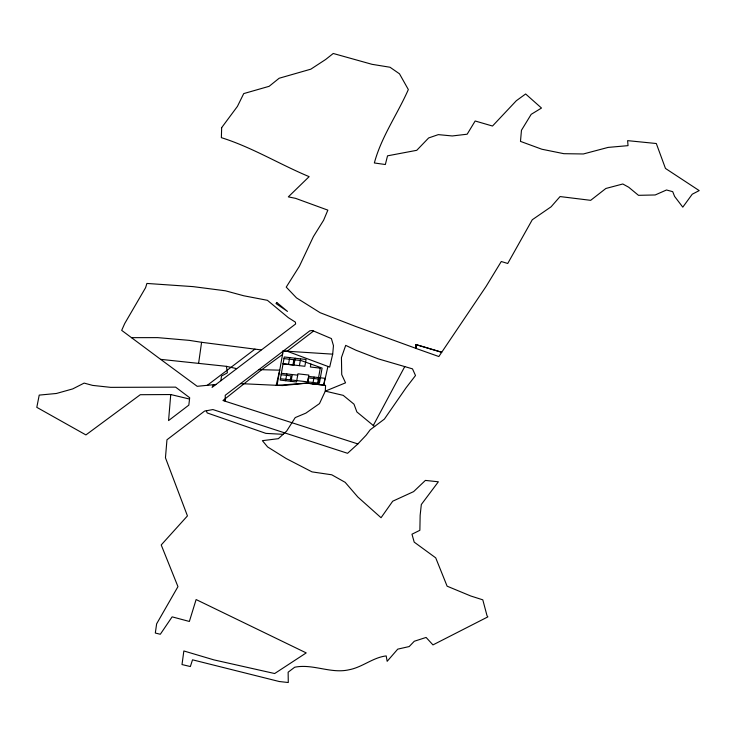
<?xml version="1.0" encoding="UTF-8"?>
<svg xmlns="http://www.w3.org/2000/svg" width="736" height="736" viewBox="0 0 736 736"><rect width="100%" height="100%" fill="white"/><g stroke="black" fill="none" stroke-linecap="round" stroke-linejoin="round"><path stroke-width="1.1" d="M225.198 401.295L225.244 395.278L309.81 330.832L312.377 330.51L331.402 338.578L333.463 345.672L332.69 354.154L329.682 367.089L287.114 351.228L282.56 351.146L282.523 354.485L261.694 369.739L222.962 400.522L357.871 443.937L366.188 435.16L370.199 429.796L384.385 419.097L406.051 387.808L415.509 375.526L412.482 368.856L378.267 358.864L356.012 350.253L345.699 345.368L341.44 357.586L341.734 374.615L345.543 382.83L325.294 391.138L319.488 403.595L305.863 413.135L295.228 417.588L286.644 431.084L278.383 438.674L262.384 440.662L267.619 446.954L286.24 458.565L312.009 471.877L331.761 474.794L345.175 482.338L357.871 497.058L381.055 517.721L392.711 501.207L413.614 491.62L425.399 480.415L438.362 481.786L421.323 504.5L420.146 515.356L419.87 530.306L411.976 534.198L414.193 542.119L435.712 557.842L447.111 586.178L470.792 596.004L482.798 599.831L487.03 615.747L487.867 616.878L432.97 644.902L426.098 637.44L414.294 641.249L409.198 646.558L397.734 649.143L387.154 661.314L386.198 655.914C372.968 657.46 362.397 667.248 349.204 669.732C330.878 674.047 312.966 663.504 294.694 667.23L288.135 672.198L288.282 682.52L279.248 681.518L192.519 659.815L190.366 666.54L182.004 664.562L183.853 650.964L213.928 659.888L274.666 673.532L306.213 652.906L196.116 599.555L189.364 621.46L172.132 616.851L160.31 634.266L155.314 633.034L156.63 623.834L177.956 586.638L161.212 544.953L187.441 515.908L165.453 457.783L166.962 439.778L204.553 411.102L212.879 409.556L347.576 453.302L357.871 443.937M170.743 394.542L168.562 420.596L188.83 405.122L189.686 397.734L175.628 387.136L110.685 387.357L92.616 385.397L84.143 383.097L72.708 388.912L56.414 393.475L39.22 395.103L36.8 407.339L85.91 434.921L140.291 394.708L170.743 394.542L189.538 399.05M220.901 380.678L221.481 376.068L227.415 372.812L226.412 366.335L160.614 359.343L121.688 330.363L124.724 323.509L145.59 287.684L146.906 283.443L193.025 286.617L225.455 290.803L243.745 295.771L267.407 300.316L288.319 317.648L295.384 322.129L295.624 323.978L212.088 387.403L213.486 384.716L215.924 384.468L197.193 386.308L160.614 359.343M198.628 363.207L201.59 342.304L189.281 340.363L157.688 337.631L131.523 337.658M285.614 380.714L286.819 373.916M288.512 364.403L289.717 357.604M290.297 379.868L291.005 375.866L281.152 374.725M293.876 359.729L292.946 364.992L283.084 363.851M291.06 381.34L292.266 374.55M293.958 365.028L295.173 358.239M299.405 365.663L300.619 358.864M307.731 381.874L308.439 377.872L318.329 379.012M310.896 364.062L310.371 366.997L320.261 368.138M312.846 383.852L314.06 377.062M317.612 383.014L320.381 367.466M318.302 384.486L319.507 377.688M283.066 363.777L304.851 366.289L306.066 359.49L284.271 356.978L280.168 380.089L296.507 381.966L297.96 373.814L308.853 375.075L307.4 383.226L323.748 385.112L324.953 378.313L308.614 376.427M323.73 385.186L327.925 366.436M240.506 383.622L276.166 385.296L279.735 370.171L258.686 369.619M374.661 426.576L373.29 425.491L404.754 366.592M261.096 349.894L254.96 349.131L207.304 385.314M373.29 425.491L356.877 411.939L353.988 404.165L343.206 395.352L325.294 391.138L325.579 385.406L306.783 383.152L277.04 385.333L283.121 351.164L287.114 351.228L313.527 331.071M306.783 383.152L282.56 385.572L276.166 385.296M236.642 368.626L226.412 366.335M283.13 434.323L265.908 433.384L207.175 412.924L206.338 410.762M287.114 351.228L332.69 354.154M284.022 358.598L301.199 360.576L322.101 368.083L319.406 383.226L280.434 378.727M281.373 373.29L297.712 375.176M201.59 342.304L254.96 349.131M221.656 127.65L221.37 137.66C252.043 147.292 279.551 164.312 309.138 176.649L288.328 196.871L295.578 198.352L327.851 210.137L323.619 220.22L313.426 236.56L299.386 266.266L286.23 287.123L296.525 297.905L320.123 312.699L355.718 326.462L415.923 348.367L416.07 344.595L441.729 352.24L486.137 286.35L501.271 261.519L507.739 263.479L532.275 219.751L551.098 206.807L560.068 196.567L590.668 200.33L605.875 188.471L622.812 183.991L628.71 187.238L638.48 195.325L655.187 194.966L666.512 189.989L672.713 191.664L674.599 196.411L682.796 207.156L692.236 194.212L699.2 190.596L665.464 168.434L656.31 143.52L627.615 140.64L628.038 145.645L608.138 147.402L583.344 153.971L563.877 153.686L541.852 149.233L520.481 141.386L521.465 130.272L531.19 114.338L541.494 108.045L525.633 93.978L516.35 100.703L492.504 126.031L475.162 120.998L467.158 134.21L452.272 135.958L438.306 134.624L428.646 137.954L416.76 150.31L387.532 155.83L385.351 164.524L374.348 162.969C381.377 136.758 397.477 114.227 408.333 89.553L399.473 73.793L390.006 67.243L372.048 64.326L333.242 53.48L325.643 59.496L310.822 69.175L279.156 78.246L269.137 86.314L243.726 93.592L237.434 106.38L221.656 127.65M416.042 344.632L415.904 348.395L438.84 356.537L441.71 352.277L416.042 344.632M276.736 302.45L276.018 303.563L287.482 311.411L276.736 302.45"/></g></svg>
